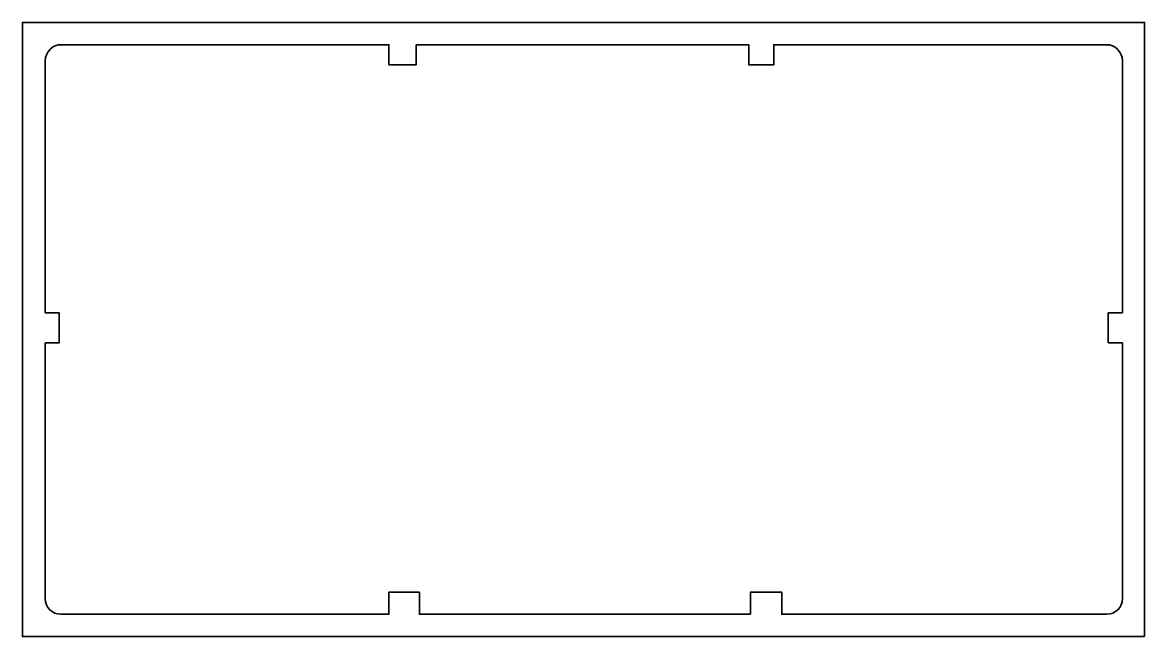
# Model space of a CAD drawing. Header units: millimetres. Extents: x -148 to 358, y 10 to 287.
import ezdxf

# ---------------------------------------------------------------- set-up
doc = ezdxf.new("R2010")
doc.units = ezdxf.units.MM
doc.header["$MEASUREMENT"] = 0
doc.layers.get('0').update_dxf_attribs({"lineweight": 0})
doc.layers.add('Safety', color=7, linetype='Continuous', lineweight=0)

msp = doc.modelspace()

# ---------------------------------------------------------------- linework, layer by layer
at = {"color": 250, "lineweight": 35, "true_color": 0x333333}
msp.add_lwpolyline([(180.15, 20.35), (180.15, 22.82), (180.15, 25.3), (180.15, 27.77), (180.15, 30.25), (183.68, 30.25), (187.21, 30.25), (190.74, 30.25), (194.27, 30.25), (194.27, 27.77), (194.27, 25.3), (194.27, 22.82), (194.27, 20.35), (230.9, 20.35), (267.53, 20.35), (304.16, 20.35), (340.78, 20.35), (342.15, 20.49), (343.44, 20.88), (344.63, 21.52), (345.69, 22.39), (345.69, 22.39), (345.69, 22.39), (345.69, 22.39), (345.69, 22.39), (346.55, 23.44), (347.18, 24.63), (347.57, 25.92), (347.7, 27.27), (347.7, 56.06), (347.7, 84.85), (347.7, 113.64), (347.7, 142.43), (346.11, 142.46), (344.53, 142.48), (342.94, 142.51), (341.35, 142.54), (341.35, 145.89), (341.35, 149.24), (341.35, 152.59), (341.35, 155.93), (342.94, 155.96), (344.53, 155.99), (346.11, 156.02), (347.7, 156.05), (347.7, 184.42), (347.7, 212.79), (347.7, 241.16), (347.7, 269.53), (347.57, 270.88), (347.18, 272.17), (346.55, 273.36), (345.69, 274.41), (345.63, 274.47), (345.57, 274.53), (345.51, 274.59), (345.45, 274.65), (344.39, 275.52), (343.2, 276.16), (341.91, 276.55), (340.55, 276.69), (303.09, 276.69), (265.63, 276.69), (228.18, 276.69), (190.72, 276.69), (190.72, 274.43), (190.72, 272.18), (190.72, 269.93), (190.72, 267.67), (187.91, 267.67), (185.09, 267.67), (182.27, 267.67), (179.46, 267.67), (179.46, 269.93), (179.46, 272.18), (179.46, 274.43), (179.46, 276.69), (142.01, 276.69), (104.57, 276.69), (67.12, 276.69), (29.67, 276.69), (29.67, 274.43), (29.67, 272.18), (29.67, 269.93), (29.67, 267.67), (26.59, 267.67), (23.51, 267.67), (20.43, 267.67), (17.35, 267.67), (17.35, 269.93), (17.35, 272.18), (17.35, 274.43), (17.35, 276.69), (-19.56, 276.69), (-56.47, 276.69), (-93.38, 276.69), (-130.29, 276.69), (-131.65, 276.55), (-132.95, 276.16), (-134.14, 275.52), (-135.2, 274.65), (-135.26, 274.59), (-135.32, 274.53), (-135.37, 274.47), (-135.43, 274.41), (-136.29, 273.36), (-136.92, 272.17), (-137.31, 270.88), (-137.45, 269.53), (-137.45, 241.16), (-137.45, 212.79), (-137.45, 184.42), (-137.45, 156.05), (-135.86, 156.02), (-134.27, 155.99), (-132.69, 155.96), (-131.1, 155.93), (-131.1, 152.59), (-131.1, 149.24), (-131.1, 145.89), (-131.1, 142.54), (-132.69, 142.51), (-134.27, 142.48), (-135.86, 142.46), (-137.45, 142.43), (-137.45, 113.64), (-137.45, 84.85), (-137.45, 56.06), (-137.45, 27.27), (-137.31, 25.92), (-136.92, 24.63), (-136.29, 23.44), (-135.43, 22.39), (-135.43, 22.39), (-135.43, 22.39), (-135.43, 22.39), (-135.43, 22.39), (-134.38, 21.52), (-133.19, 20.88), (-131.89, 20.49), (-130.53, 20.35), (-93.56, 20.35), (-56.59, 20.35), (-19.62, 20.35), (17.35, 20.35), (17.35, 22.82), (17.35, 25.3), (17.35, 27.77), (17.35, 30.25), (20.78, 30.25), (24.21, 30.25), (27.65, 30.25), (31.08, 30.25), (31.08, 27.77), (31.08, 25.3), (31.08, 22.82), (31.08, 20.35), (68.35, 20.35), (105.62, 20.35), (142.89, 20.35)], close=True, dxfattribs=at)
at = {"layer": 'Safety', "color": 250, "lineweight": 35, "true_color": 0x333333}
msp.add_lwpolyline([(357.7, 10.31), (-147.7, 10.31), (-147.7, 286.69), (357.7, 286.69)], close=True, dxfattribs=at)

doc.saveas('drawing.dxf')
